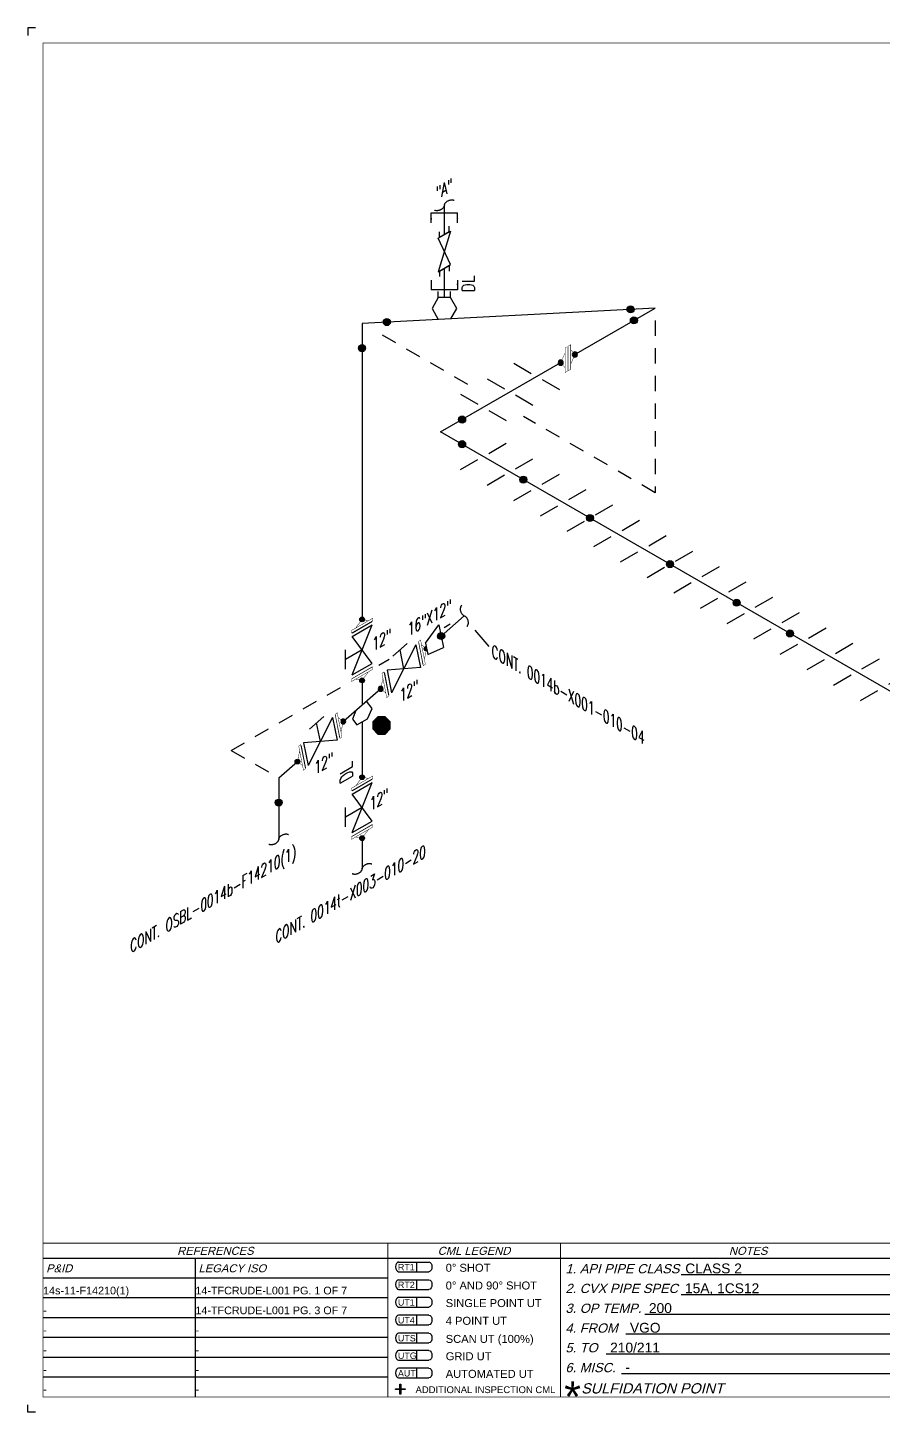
# Model space of a CAD drawing. Header units: inches. Extents: x 0.1 to 17.4, y 0.1 to 11.4.
# Drawn here: x 0.12 to 7.07, y 0.12 to 11.37 of the extents above; entities that cross this region are included whole.
import ezdxf
from ezdxf.enums import TextEntityAlignment as Align

# ---------------------------------------------------------------- set-up
doc = ezdxf.new("R2010")
doc.units = ezdxf.units.IN
doc.header["$MEASUREMENT"] = 0
doc.linetypes.add('HIDDEN2', pattern=[0.1875, 0.125, -0.0625])
for name, color, linetype in [('3', 1, 'Continuous'), ('BORDER', 3, 'Continuous'), ('BORDERTEXT', 7, 'Continuous'), ('COMP', 1, 'Continuous'), ('Continuation', 7, 'Continuous'), ('DL', 20, 'Continuous'), ('FITTINGS', 4, 'Continuous'), ('PART_PCML', 7, 'Continuous'), ('PIPE-ANNO', 150, 'HIDDEN2'), ('TEXT', 7, 'Continuous'), ('UNAS.PIPE', 251, 'Continuous'), ('WELD POINTS', 41, 'Continuous'), ('Welds', 7, 'Continuous')]:
    doc.layers.add(name, color=color, linetype=linetype)
doc.layers.add('PIPE', color=7, linetype='Continuous', lineweight=30)
doc.styles.add('FEASStandard', font='arial.ttf')
doc.styles.add('ISO00', font='romand.shx', dxfattribs={"width": 0.85, "height": 0.05})
doc.styles.add('ISO30', font='simplex.shx', dxfattribs={"width": 0.85, "oblique": 30, "height": 0.075})
doc.styles.add('PART_Standard', font='romans', dxfattribs={"width": 0.8, "height": 0.09})
doc.styles.add('Richmond', font='arial.ttf')
doc.styles.add('SIMPLEX', font='ROMANS')
doc.dimstyles.new('Richmond', dxfattribs={"dimtxt": 0.18, "dimasz": 0.18, "dimexe": 0.18, "dimexo": 0.0625, "dimgap": 0.09, "dimtad": 0, "dimtih": 1, "dimtoh": 1, "dimdec": 4, "dimzin": 0, "dimdsep": 46, "dimtxsty": 'Richmond', "dimcen": 0.09, "dimadec": 0, "dimazin": 0, "dimtfac": 1, "dimtdec": 4, "dimtofl": 0, "dimtmove": 0, "dimatfit": 3, "dimfxl": 1, "dimtolj": 1, "dimtzin": 0, "dimarcsym": 0})

# ---------------------------------------------------------------- blocks, each defined once
blk = doc.blocks.new('Border')
h = blk.add_hatch(color=256)
h.dxf.hatch_style = 1
h.paths.add_polyline_path([(3.147, 0.317), (3.11, 0.317), (3.11, 0.31), (3.147, 0.31), (3.147, 0.273), (3.154, 0.273), (3.154, 0.31), (3.191, 0.31), (3.191, 0.317), (3.154, 0.317), (3.154, 0.354), (3.147, 0.354)])
blk.add_line((5.432, 1.244), (7.435, 1.244))
for points in [[(5.43, 1.083), (7.435, 1.083)], [(5.136, 0.922), (7.435, 0.922)], [(4.982, 0.762), (7.435, 0.762)], [(4.822, 0.601), (7.435, 0.601)], [(3.147, 0.317), (3.147, 0.354), (3.154, 0.354), (3.154, 0.317)], [(4.947, 0.44), (7.435, 0.44)], [(3.147, 0.31), (3.11, 0.31), (3.11, 0.317), (3.147, 0.317)], [(3.154, 0.31), (3.154, 0.273), (3.147, 0.273), (3.147, 0.31)], [(3.154, 0.317), (3.191, 0.317), (3.191, 0.31), (3.154, 0.31)]]:
    blk.add_lwpolyline(points)
at = {"layer": 'BORDER'}
for p, q in [((7.5, 1.375), (0.25, 1.375)), ((1.487, 0.25), (1.487, 1.375)), ((1.487, 1.214), (0.25, 1.214)), ((3.048, 1.214), (1.487, 1.214)), ((1.487, 1.054), (0.25, 1.054)), ((3.048, 1.054), (1.487, 1.054)), ((1.487, 0.893), (0.25, 0.893)), ((3.048, 0.893), (1.487, 0.893)), ((1.487, 0.732), (0.25, 0.732)), ((3.048, 0.732), (1.487, 0.732)), ((1.487, 0.571), (0.25, 0.571)), ((3.048, 0.571), (1.487, 0.571)), ((1.487, 0.411), (0.25, 0.411)), ((3.048, 0.411), (1.487, 0.411))]:
    blk.add_line(p, q, dxfattribs=at)
at = {"layer": 'BORDER', "const_width": 0.005}
blk.add_lwpolyline([(0.25, 0.25), (17.25, 0.25), (17.25, 11.25), (0.25, 11.25)], close=True, dxfattribs=at)
at = {"layer": 'BORDER', "const_width": 0.00833}
for points in [[(17.25, 1.5), (0.25, 1.5)], [(3.048, 0.25), (3.048, 1.5)], [(4.45, 0.25), (4.45, 1.5)]]:
    blk.add_lwpolyline(points, dxfattribs=at)
at = {"layer": 'BORDERTEXT', "color": 7, "linetype": 'Continuous'}
for p, q in [((3.137, 1.346), (3.383, 1.346)), ((3.137, 1.267), (3.383, 1.267)), ((3.137, 1.202), (3.383, 1.202)), ((3.137, 1.123), (3.383, 1.123))]:
    blk.add_line(p, q, dxfattribs=at)
at = {"layer": 'BORDERTEXT'}
for p, q in [((3.283, 1.346), (3.283, 1.267)), ((3.283, 1.202), (3.283, 1.123)), ((3.283, 1.059), (3.283, 0.98)), ((3.283, 1.059), (3.283, 0.98)), ((3.283, 0.915), (3.283, 0.836)), ((3.283, 0.915), (3.283, 0.836)), ((3.283, 0.768), (3.283, 0.689)), ((3.283, 0.768), (3.283, 0.689)), ((3.283, 0.626), (3.283, 0.548)), ((3.283, 0.626), (3.283, 0.548)), ((3.283, 0.483), (3.283, 0.405)), ((3.283, 0.483), (3.283, 0.405))]:
    blk.add_line(p, q, dxfattribs=at)
at = {"layer": 'BORDERTEXT', "color": 7}
for p, q in [((3.383, 1.059), (3.137, 1.059)), ((3.137, 0.98), (3.383, 0.98)), ((3.383, 0.915), (3.137, 0.915)), ((3.137, 0.836), (3.383, 0.836)), ((3.383, 0.768), (3.137, 0.768)), ((3.137, 0.689), (3.383, 0.689)), ((3.383, 0.626), (3.137, 0.626)), ((3.137, 0.548), (3.383, 0.548)), ((3.383, 0.483), (3.137, 0.483)), ((3.137, 0.405), (3.383, 0.405))]:
    blk.add_line(p, q, dxfattribs=at)
at = {"layer": 'BORDERTEXT'}
for centre in [(3.137, 1.307), (3.137, 1.163), (3.137, 1.02), (3.137, 0.876), (3.137, 0.729), (3.137, 0.587), (3.137, 0.444)]:
    blk.add_ellipse(centre, major_axis=(0, -0.0394), ratio=0.624439, start_param=3.141593, end_param=6.283185, dxfattribs=at)
at = {"layer": 'BORDERTEXT', "extrusion": (0, 0, -1)}
for centre in [(3.383, 1.307), (3.383, 1.163), (3.383, 1.02), (3.383, 0.876), (3.383, 0.729), (3.383, 0.587), (3.383, 0.444)]:
    blk.add_ellipse(centre, major_axis=(0, -0.0394), ratio=0.624439, start_param=3.141593, end_param=6.283185, dxfattribs=at)
at = {"layer": 'BORDERTEXT', "style": 'FEASStandard', "oblique": 15}
for s, p in [('REFERENCES', (1.649, 1.437)), ('CML LEGEND', (3.749, 1.437)), ('NOTES', (5.975, 1.437))]:
    blk.add_text(s, height=0.065, dxfattribs=at).set_placement(p, align=Align.MIDDLE)
for s, p in [('P&ID', (0.275, 1.295)), ('LEGACY ISO', (1.512, 1.295))]:
    blk.add_text(s, height=0.065, dxfattribs=at).set_placement(p, align=Align.MIDDLE_LEFT)
at = {"layer": 'BORDERTEXT', "style": 'FEASStandard'}
for s, height, p in [('RT1', 0.0518, (3.131, 1.279)), ('0%%D SHOT', 0.0648, (3.519, 1.267)), ('RT2', 0.0518, (3.131, 1.135)), ('0%%D AND 90%%D SHOT', 0.0648, (3.519, 1.123)), ('UT1', 0.0518, (3.131, 0.992)), ('SINGLE POINT UT', 0.0648, (3.519, 0.98)), ('4 POINT UT', 0.0648, (3.519, 0.836)), ('UT4', 0.0518, (3.131, 0.847)), ('UTS', 0.0518, (3.131, 0.701)), ('SCAN UT (100%%%)', 0.0648, (3.519, 0.689)), ('UTG', 0.0518, (3.131, 0.559)), ('GRID UT', 0.0648, (3.519, 0.548)), ('AUT', 0.0518, (3.131, 0.416)), ('AUTOMATED UT', 0.0648, (3.519, 0.405)), ('ADDITIONAL INSPECTION CML', 0.055, (3.274, 0.281))]:
    blk.add_text(s, height=height, dxfattribs=at).set_placement(p)
at = {"layer": 'BORDERTEXT', "style": 'FEASStandard', "oblique": 15}
for s, height, p in [('1. API PIPE CLASS', 0.075, (4.491, 1.254)), ('2. CVX PIPE SPEC', 0.075, (4.491, 1.094)), ('3. OP TEMP.', 0.075, (4.491, 0.933)), ('4. FROM ', 0.075, (4.491, 0.772)), ('5. TO ', 0.075, (4.491, 0.612)), ('6. MISC. ', 0.075, (4.491, 0.451)), ('SULFIDATION POINT', 0.08333, (4.619, 0.278))]:
    blk.add_text(s, height=height, dxfattribs=at).set_placement(p)
at = {"layer": 'BORDERTEXT', "insert": (4.481, 0.378), "char_height": 0.25, "attachment_point": 1, "style": 'FEASStandard'}
blk.add_mtext('*', dxfattribs=at)
blk = doc.blocks.new('BORDER TEXT')
at = {"layer": 'BORDERTEXT'}
for tag, p, height, style in [('API_PIPE_CLASS', (5.464, 1.254), 0.08, 'Richmond'), ('MATERIAL1', (12.263, 1.211), 0.08, 'Richmond'), ('P&ID_#1', (0.25, 1.083), 0.0625, 'FEASStandard'), ('LINE_#1', (1.487, 1.083), 0.0625, 'FEASStandard'), ('CVX_PIPE_SPEC', (5.462, 1.093), 0.08, 'Richmond'), ('OP_TEMP', (5.169, 0.932), 0.08, 'Richmond'), ('MATERIAL2', (12.263, 1.04), 0.08, 'Richmond'), ('P&ID_#2', (0.25, 0.922), 0.0625, 'FEASStandard'), ('LINE_#2', (1.487, 0.922), 0.0625, 'FEASStandard'), ('MATERIAL3', (12.263, 0.868), 0.08, 'Richmond'), ('P&ID_#3', (0.25, 0.762), 0.0625, 'FEASStandard'), ('LINE_#3', (1.487, 0.762), 0.0625, 'FEASStandard'), ('FROM', (5.015, 0.772), 0.08, 'Richmond'), ('TO', (4.854, 0.611), 0.08, 'Richmond'), ('MATERIAL4', (12.263, 0.696), 0.08, 'Richmond'), ('P&ID_#4', (0.25, 0.601), 0.0625, 'FEASStandard'), ('LINE_#4', (1.487, 0.601), 0.0625, 'FEASStandard'), ('MATERIAL5', (12.263, 0.525), 0.08, 'Richmond'), ('P&ID_#5', (0.25, 0.44), 0.0625, 'FEASStandard'), ('LINE_#5', (1.487, 0.44), 0.0625, 'FEASStandard'), ('MISC', (4.979, 0.451), 0.08, 'Richmond'), ('INSULATION', (12.928, 0.414), 0.0625, 'FEASStandard'), ('P&ID_#6', (0.25, 0.28), 0.0625, 'FEASStandard'), ('LINE_#6', (1.487, 0.28), 0.0625, 'FEASStandard'), ('PWHT', (12.928, 0.281), 0.0625, 'FEASStandard')]:
    blk.add_attdef(tag, p, '', height=height, dxfattribs=dict(at, style=style))
at = {"layer": 'BORDERTEXT', "style": 'FEASStandard'}
for tag, p in [('DR.BY', (11.075, 0.562)), ('DR.BY_DATE', (11.95, 0.562)), ('CHK_BY', (11.075, 0.354)), ('CHK._BY_DATE', (11.95, 0.354))]:
    blk.add_attdef(tag, text='', height=0.1, dxfattribs=at).set_placement(p, align=Align.MIDDLE_CENTER)
at = {"layer": 'BORDERTEXT', "style": 'PART_Standard', "width": 0.8}
for tag, p in [('PLANT_NUMBER', (13.938, 0.384)), ('SYSTEM_NUMBER', (14.812, 0.384)), ('CIRCUIT_NUMBER', (15.688, 0.384)), ('SHEET_NUMBER', (16.5, 0.384)), ('REVISION', (17.062, 0.384))]:
    blk.add_attdef(tag, text='', height=0.15, dxfattribs=at).set_placement(p, align=Align.MIDDLE_CENTER)
blk = doc.blocks.new('4_SUPPORT_I-BEAM_30')
at = {"color": 0, "linetype": 'ByBlock', "lineweight": -2}
for p, q in [((-0.044, 0.025), (-0.186, 0.107)), ((0.186, -0.107), (0.044, -0.025))]:
    blk.add_line(p, q, dxfattribs=at)
blk = doc.blocks.new('2_WELD_SINGLE_00')
at = {"linetype": 'ByBlock', "lineweight": -2}
h = blk.add_hatch(color=0, dxfattribs=at)
edge = h.paths.add_edge_path()
edge.add_arc((0, 0), 0.0286, 0, 360)
at = {"color": 0, "linetype": 'ByBlock', "lineweight": -2}
blk.add_circle((0, 0), 0.0286, dxfattribs=at)
blk = doc.blocks.new('*U107')
at = {"layer": 'WELD POINTS'}
for p, rotation in [((0.174, 0.1), 209.999999999998), ((0.174, -0.1), 60.00000000002191)]:
    blk.add_blockref('2_WELD_SINGLE_00', p, dxfattribs=dict(at, rotation=rotation))
blk = doc.blocks.new('AM9A04')
at = {"linetype": 'Continuous', "const_width": 0.01}
blk.add_lwpolyline([(0, -0.289), (0, 0.289), (-0.05, 0.318), (-0.05, -0.26)], close=True, dxfattribs=at)
at = {"const_width": 0.01}
blk.add_lwpolyline([(-0.05, -0.144), (-0.15, 0.087), (-0.05, 0.202)], dxfattribs=at)
blk = doc.blocks.new('A09')
at = {"layer": 'Welds'}
h = blk.add_hatch(color=256, dxfattribs=at)
h.dxf.hatch_style = 1
h.paths.add_polyline_path([(-0.03, 0, 1), (0.03, 0, 1)])
blk.add_circle((0, 0), 0.03, dxfattribs=at)
blk = doc.blocks.new('*U99')
blk.add_wipeout([(-0.023, 0.113), (-0.023, 0.073), (-0.058, 0.033), (-0.023, -0.047), (-0.023, -0.087), (0.022, -0.113), (0.022, -0.073), (0.057, -0.033), (0.022, 0.047), (0.022, 0.087)])
at = {"linetype": 'Continuous', "const_width": 0.003}
blk.add_lwpolyline([(0.005, -0.103), (0.022, -0.113), (0.022, 0.087), (0.005, 0.097)], close=True, dxfattribs=at)
at = {"const_width": 0.003}
blk.add_lwpolyline([(0.022, 0.047), (0.057, -0.033), (0.022, -0.073)], dxfattribs=at)
at = {"xscale": 0.3466300616258731, "yscale": 0.3466300616258731, "zscale": 0.3466300616258731}
blk.add_blockref('AM9A04', (-0.006, 0.003), dxfattribs=at)
at = {"layer": 'Welds', "xscale": 0.7, "yscale": 0.7, "zscale": 0.7}
for p in [(-0.058, 0.033), (0.057, -0.033)]:
    blk.add_blockref('A09', p, dxfattribs=at)
blk = doc.blocks.new('1_BREAK-PIPE_PIPE_00')
at = {"color": 0, "linetype": 'ByBlock', "lineweight": -2}
for centre, major_axis in [((0.03, -0.092), (0, 0.101)), ((-0.03, 0.092), (0, -0.101))]:
    blk.add_ellipse(centre, major_axis=major_axis, ratio=0.711978, start_param=0.427466, end_param=3.141593, dxfattribs=at)
blk = doc.blocks.new('1_Tilde_30')
at = {"layer": 'PIPE-ANNO', "xscale": -0.5000000000000001, "yscale": 0.5000000000000001, "zscale": 0.5000000000000001, "rotation": 114.4010914305396}
blk.add_blockref('1_BREAK-PIPE_PIPE_00', (0, 0), dxfattribs=at)
blk = doc.blocks.new('1_Cont_30')
at = {"layer": 'Continuation', "style": 'PART_Standard', "oblique": 30, "width": 0.8}
blk.add_attdef('CONT', (0, 0), '', height=0.09, rotation=30, dxfattribs=at)
blk = doc.blocks.new('DL_Vert_00')
at = {"layer": 'DL', "style": 'ISO00', "width": 0.85}
blk.add_text('DL', height=0.1, rotation=90, dxfattribs=at).set_placement((0, 0))
blk = doc.blocks.new('*U108')
at = {"layer": 'WELD POINTS'}
for p, rotation in [((-0.201, -0.011), 3.004491598855684), ((-0.174, -0.1), 299.9999999999734)]:
    blk.add_blockref('2_WELD_SINGLE_00', p, dxfattribs=dict(at, rotation=rotation))
blk = doc.blocks.new('*U109')
at = {"layer": 'WELD POINTS'}
for p, rotation in [((0.201, 0.011), 93.00449159888298), ((0, -0.201), 89.99999999999993)]:
    blk.add_blockref('2_WELD_SINGLE_00', p, dxfattribs=dict(at, rotation=rotation))
blk = doc.blocks.new('2_SOCKET_SINGLE_30')
at = {"color": 0, "linetype": 'ByBlock', "lineweight": -2}
for p, q in [((0, 0.063), (0.054, 0.094)), ((0, 0.063), (0, -0.063)), ((0, -0.063), (0.054, -0.031))]:
    blk.add_line(p, q, dxfattribs=at)
blk = doc.blocks.new('*U110')
blk.add_wipeout([(0.051, -0.107), (-0.051, -0.166), (0, 0), (-0.051, 0.107), (0.051, 0.166), (0, 0)]).dxf.layer = 'FITTINGS'
at = {"layer": 'FITTINGS'}
blk.add_lwpolyline([(0.051, -0.107), (-0.051, 0.107), (0.051, 0.166), (-0.051, -0.166)], close=True, dxfattribs=at)
at = {"layer": 'FITTINGS', "xscale": -0.7320126629850954, "yscale": 0.7320126629850954, "zscale": 0.7320126629850954}
for p, rotation in [((0, 0.136), 300.0000000000001), ((0, -0.136), 120)]:
    blk.add_blockref('2_SOCKET_SINGLE_30', p, dxfattribs=dict(at, rotation=rotation))
blk = doc.blocks.new('2_SOCKET_SINGLE_00')
at = {"color": 0, "linetype": 'ByBlock', "lineweight": -2}
for p, q in [((0, -0.125), (0, 0.125)), ((0, 0.125), (0.125, 0.125)), ((0, -0.125), (0.125, -0.125))]:
    blk.add_line(p, q, dxfattribs=at)
blk = doc.blocks.new('3_VALVE_FLANGE_GATE_30')
at = {"color": 0, "linetype": 'ByBlock', "lineweight": -2}
blk.add_wipeout([(-0.162, -0.187), (-0.135, -0.172), (0, 0), (0.135, -0.016), (0.162, 0), (0.162, 0.187), (0.135, 0.172), (0, 0), (-0.135, 0.016), (-0.162, 0)], dxfattribs=at)
for p, q in [((0.135, 0.172), (-0.135, -0.172)), ((0.068, 0.195), (-0.068, 0.117)), ((0, 0), (0, 0.156)), ((0.135, 0.172), (0.135, -0.016)), ((0.162, 0.187), (0.162, 0)), ((-0.162, 0), (-0.162, -0.187)), ((-0.135, 0.016), (-0.135, -0.172)), ((0.135, -0.016), (-0.135, 0.016))]:
    blk.add_line(p, q, dxfattribs=at)
blk = doc.blocks.new('1_Text_30')
at = {"layer": 'TEXT', "style": 'PART_Standard', "oblique": 30, "width": 0.8}
blk.add_attdef('TEXT', (0, 0), '', height=0.09, rotation=30, dxfattribs=at)
blk = doc.blocks.new('DL_Vert_330')
at = {"layer": 'DL', "style": 'ISO30', "oblique": 330, "width": 0.85}
blk.add_text('DL', height=0.1, rotation=90, dxfattribs=at).set_placement((0, 0))
blk = doc.blocks.new('2_REDUCER_THREAD_CONCENTRIC_30')
at = {"color": 0, "linetype": 'ByBlock', "lineweight": -2}
blk.add_wipeout([(0.068, 0.086), (-0.068, 0.055), (-0.068, -0.133), (0.068, -0.008)], dxfattribs=at)
for p, q in [((0.068, 0.086), (-0.068, 0.055)), ((-0.068, -0.133), (-0.068, 0.055)), ((0.068, -0.008), (0.068, 0.086)), ((0.068, -0.008), (-0.068, -0.133))]:
    blk.add_line(p, q, dxfattribs=at)
blk = doc.blocks.new('*U95')
blk.add_wipeout([(0.052, -0.03), (0.017, -0.07), (0.017, -0.11), (0, -0.1), (0, 0.1), (0.017, 0.09), (0.017, 0.05)]).dxf.layer = 'COMP'
at = {"layer": '3', "xscale": 0.65, "yscale": 0.65, "zscale": 0.65}
blk.add_blockref('A09', (0.052, -0.03), dxfattribs=at)
at = {"layer": 'COMP', "xscale": 0.3466300616258731, "yscale": 0.3466300616258731, "zscale": 0.3466300616258731, "rotation": 180}
blk.add_blockref('AM9A04', (0, 0), dxfattribs=at)
blk = doc.blocks.new('1_Tilde_00')
at = {"layer": 'PIPE-ANNO', "xscale": -0.5000000000000001, "yscale": 0.5, "zscale": 0.5}
blk.add_blockref('1_BREAK-PIPE_PIPE_00', (0, 0), dxfattribs=at)
blk = doc.blocks.new('1_Cont_330')
at = {"layer": 'Continuation', "style": 'PART_Standard', "oblique": 330, "width": 0.8}
blk.add_attdef('CONT.', (0, 0), '', height=0.09, rotation=330, dxfattribs=at)
blk = doc.blocks.new('PART_PCML')
blk.add_hatch(color=0).paths.add_polyline_path([(-0.07, -0.029), (-0.029, -0.07), (0.029, -0.07), (0.07, -0.029), (0.07, 0.029), (0.029, 0.07), (-0.029, 0.07), (-0.07, 0.029)])
at = {"color": 7, "const_width": 0.009}
blk.add_lwpolyline([(-0.07, 0.029), (-0.029, 0.07), (0.029, 0.07), (0.07, 0.029), (0.07, -0.029), (0.029, -0.07), (-0.029, -0.07), (-0.07, -0.029), (-0.07, 0.029), (-0.029, 0.07)], dxfattribs=at)
at = {"color": 18, "true_color": 0x000000}
blk.add_lwpolyline([(-0.029, 0.07), (-0.07, 0.029), (-0.07, -0.029), (-0.029, -0.07), (0.029, -0.07), (0.07, -0.029), (0.07, 0.029), (0.029, 0.07)], close=True, dxfattribs=at)
at = {"color": 7, "true_color": 0xffffff, "style": 'SIMPLEX', "width": 0.8, "flags": 1}
for tag, p in [('CIRCUIT', (-0.094, 0.089)), ('DM', (-0.053, -0.133)), ('TYPE', (-0.075, -0.204))]:
    blk.add_attdef(tag, p, '', height=0.0586, dxfattribs=at)
at = {"color": 7, "true_color": 0xffffff, "style": 'SIMPLEX', "width": 0.8}
blk.add_attdef('DMDISP', text='', height=0.0586, dxfattribs=at).set_placement((0, 0), align=Align.MIDDLE_CENTER)
blk = doc.blocks.new('*U124')
at = {"layer": 'DL', "color": 20, "linetype": 'ByBlock', "ltscale": 0.8}
blk.add_line((0.106, 0.0625), (-0.106, 0.0625), dxfattribs=at)
at = {"layer": 'DL', "color": 20, "linetype": 'ByBlock', "ltscale": 0.7}
for points in [[(-0.106, 0.1425), (-0.106, 0.0625)], [(0.106, 0.1425), (0.106, 0.0625)]]:
    blk.add_leader(points, dimstyle='Richmond', override={"dimasz": 0.04, "dimgap": 0.09, "dimtad": 0}, dxfattribs=at)
blk = doc.blocks.new('*U125')
at = {"layer": 'DL', "color": 20, "linetype": 'ByBlock', "ltscale": 0.8}
blk.add_line((-0.106, -0.0625), (0.106, -0.0625), dxfattribs=at)
at = {"layer": 'DL', "color": 20, "linetype": 'ByBlock', "ltscale": 0.7}
for points in [[(-0.106, -0.1425), (-0.106, -0.0625)], [(0.106, -0.1425), (0.106, -0.0625)]]:
    blk.add_leader(points, dimstyle='Richmond', override={"dimasz": 0.04, "dimgap": 0.09, "dimtad": 0}, dxfattribs=at)

msp = doc.modelspace()

# ---------------------------------------------------------------- linework, layer by layer
for p, q in [((0.125, 11.375), (0.125, 11.312)), ((0.187, 11.375), (0.125, 11.375)), ((0.125, 0.125), (0.125, 0.187)), ((0.187, 0.125), (0.125, 0.125))]:
    msp.add_line(p, q)
at = {"layer": 'FITTINGS', "linetype": 'Continuous'}
for p, q in [((3.458, 9.182), (3.408, 9.094)), ((3.559, 9.182), (3.458, 9.182)), ((3.609, 9.094), (3.559, 9.182)), ((3.408, 9.094), (3.459, 9.005)), ((3.56, 9.01), (3.609, 9.094))]:
    msp.add_line(p, q, dxfattribs=at)
at = {"layer": 'FITTINGS', "linetype": 'ByBlock'}
for p, q in [((2.922, 5.844), (2.877, 5.904)), ((2.788, 5.826), (2.763, 5.756)), ((2.763, 5.756), (2.797, 5.71)), ((2.797, 5.71), (2.883, 5.76)), ((2.883, 5.76), (2.922, 5.844))]:
    msp.add_line(p, q, dxfattribs=at)
at = {"layer": 'PIPE'}
for p, q in [((3.508, 9.182), (3.508, 9.932)), ((5.221, 9.097), (2.84, 8.972)), ((3.478, 8.091), (5.221, 9.097)), ((2.84, 8.972), (2.84, 5.871)), ((12.355, 2.966), (3.478, 8.091)), ((2.84, 5.735), (2.84, 5.038))]:
    msp.add_line(p, q, dxfattribs=at)
at = {"layer": 'PIPE-ANNO'}
for p, q in [((3.699, 8.476), (2.926, 8.922)), ((5.221, 8.997), (5.221, 7.597)), ((5.221, 7.597), (4.15, 8.216)), ((1.777, 5.503), (2.122, 5.304))]:
    msp.add_line(p, q, dxfattribs=at)
at = {"layer": 'UNAS.PIPE'}
for p, q in [((3.872, 6.348), (3.758, 6.481)), ((2.163, 5.28), (2.36, 5.452)), ((2.163, 5.28), (2.163, 4.78)), ((2.84, 4.79), (2.84, 4.54))]:
    msp.add_line(p, q, dxfattribs=at)

# ---------------------------------------------------------------- block references
for name, p in [('1_Tilde_30', (3.508, 9.932)), ('DL_Vert_00', (3.753, 9.224))]:
    msp.add_blockref(name, p)
at = {"layer": 'BORDER'}
msp.add_blockref('Border', (0, 0), dxfattribs=at)
at = {"layer": 'BORDERTEXT'}
ref = msp.add_blockref('BORDER TEXT', (0, 0), dxfattribs=at)
ref.add_attrib('MISC', '-', (4.979, 0.451), dxfattribs={"height": 0.08, "style": 'Richmond'})
ref.add_attrib('TO', '210/211', (4.854, 0.611), dxfattribs={"height": 0.08, "style": 'Richmond'})
ref.add_attrib('FROM', 'VGO', (5.015, 0.772), dxfattribs={"height": 0.08, "style": 'Richmond'})
ref.add_attrib('OP_TEMP', '200', (5.169, 0.932), dxfattribs={"height": 0.08, "style": 'Richmond'})
ref.add_attrib('CVX_PIPE_SPEC', '15A, 1CS12', (5.462, 1.093), dxfattribs={"height": 0.08, "style": 'Richmond'})
ref.add_attrib('API_PIPE_CLASS', 'CLASS 2', (5.464, 1.254), dxfattribs={"height": 0.08, "style": 'Richmond'})
ref.add_attrib('LINE_#6', '-', (1.487, 0.28), dxfattribs={"height": 0.0625, "style": 'FEASStandard'})
ref.add_attrib('LINE_#5', '-', (1.487, 0.44), dxfattribs={"height": 0.0625, "style": 'FEASStandard'})
ref.add_attrib('LINE_#4', '-', (1.487, 0.601), dxfattribs={"height": 0.0625, "style": 'FEASStandard'})
ref.add_attrib('LINE_#3', '-', (1.487, 0.762), dxfattribs={"height": 0.0625, "style": 'FEASStandard'})
ref.add_attrib('LINE_#2', '14-TFCRUDE-L001 PG. 3 OF 7', (1.487, 0.922), dxfattribs={"height": 0.0625, "style": 'FEASStandard'})
ref.add_attrib('LINE_#1', '14-TFCRUDE-L001 PG. 1 OF 7', (1.487, 1.083), dxfattribs={"height": 0.0625, "style": 'FEASStandard'})
ref.add_attrib('P&ID_#6', '-', (0.25, 0.28), dxfattribs={"height": 0.0625, "style": 'FEASStandard'})
ref.add_attrib('P&ID_#5', '-', (0.25, 0.44), dxfattribs={"height": 0.0625, "style": 'FEASStandard'})
ref.add_attrib('P&ID_#4', '-', (0.25, 0.601), dxfattribs={"height": 0.0625, "style": 'FEASStandard'})
ref.add_attrib('P&ID_#3', '-', (0.25, 0.762), dxfattribs={"height": 0.0625, "style": 'FEASStandard'})
ref.add_attrib('P&ID_#2', '-', (0.25, 0.922), dxfattribs={"height": 0.0625, "style": 'FEASStandard'})
ref.add_attrib('P&ID_#1', '14s-11-F14210(1)', (0.25, 1.083), dxfattribs={"height": 0.0625, "style": 'FEASStandard'})
at = {"layer": 'Continuation'}
for name, p, values in [('1_Cont_30', (3.439, 9.974), {'CONT': '"A"'}), ('1_Cont_330', (3.892, 6.263), {'CONT.': 'CONT. 0014b-X001-010-04'}), ('1_Cont_30', (0.958, 3.855), {'CONT': 'CONT. OSBL-0014b-F14210(1)'}), ('1_Cont_30', (2.136, 3.931), {'CONT': 'CONT. 0014t-X003-010-20'})]:
    msp.add_blockref(name, p, dxfattribs=at).add_auto_attribs(values)
at = {"layer": 'FITTINGS', "xscale": 0.3958608994720295, "yscale": 0.3958608994720295, "zscale": 0.3958608994720295, "rotation": 89.99999999999953}
msp.add_blockref('2_SOCKET_SINGLE_00', (3.508, 9.182), dxfattribs=at)
at = {"layer": 'FITTINGS', "rotation": 180}
for p in [(4.257, 8.541), (4.041, 8.416), (3.824, 8.291)]:
    msp.add_blockref('4_SUPPORT_I-BEAM_30', p, dxfattribs=at)
at = {"layer": 'FITTINGS', "xscale": -1}
for p in [(3.824, 7.891), (4.041, 7.766), (4.257, 7.641), (4.474, 7.516), (4.69, 7.391), (4.907, 7.266), (5.123, 7.141), (5.34, 7.016), (5.556, 6.891), (5.773, 6.766), (5.989, 6.641), (6.206, 6.516), (6.422, 6.391), (6.639, 6.266), (6.855, 6.141), (7.072, 6.016)]:
    msp.add_blockref('4_SUPPORT_I-BEAM_30', p, dxfattribs=at)
at = {"layer": 'PART_PCML', "color": 13}
msp.add_blockref('PART_PCML', (2.998, 5.706), dxfattribs=at).add_auto_attribs({'DMDISP': '85A'})
at = {"layer": 'PIPE-ANNO', "rotation": 11.13371954402398}
msp.add_blockref('1_Tilde_00', (3.67, 6.596), dxfattribs=at)
at = {"layer": 'PIPE-ANNO'}
for p in [(2.163, 4.78), (2.84, 4.54)]:
    msp.add_blockref('1_Tilde_30', p, dxfattribs=at)
at = {"layer": 'UNAS.PIPE'}
msp.add_blockref('1_Text_30', (2.903, 5.009), dxfattribs=at).add_auto_attribs({'TEXT': '12"'})
msp.add_blockref('2_WELD_SINGLE_00', (2.163, 5.079), dxfattribs=at)
at = {"layer": 'WELD POINTS'}
for name, p in [('*U108', (5.221, 9.097)), ('*U109', (2.84, 8.972)), ('*U107', (3.478, 8.091)), ('2_WELD_SINGLE_00', (4.149, 7.703)), ('2_WELD_SINGLE_00', (4.69, 7.391)), ('2_WELD_SINGLE_00', (5.34, 7.016)), ('2_WELD_SINGLE_00', (5.881, 6.703)), ('2_WELD_SINGLE_00', (6.314, 6.453))]:
    msp.add_blockref(name, p, dxfattribs=at)

# ---------------------------------------------------------------- next in the draw order: block references
at = {"layer": 'COMP', "xscale": -1}
msp.add_blockref('*U99', (4.51, 8.686), dxfattribs=at)
at = {"layer": 'FITTINGS', "yscale": -1, "rotation": 299.9999999999999}
msp.add_blockref('3_VALVE_FLANGE_GATE_30', (2.84, 6.319), dxfattribs=at)
at = {"layer": 'FITTINGS', "rotation": 11.13371954402398}
msp.add_blockref('3_VALVE_FLANGE_GATE_30', (2.501, 5.575), dxfattribs=at)
at = {"layer": 'PIPE'}
msp.add_blockref('*U110', (3.508, 9.557), dxfattribs=at)

# ---------------------------------------------------------------- next in the draw order: block references
at = {"layer": 'COMP', "ltscale": 0.65, "xscale": -1, "rotation": 191.133719544024}
msp.add_blockref('*U95', (2.642, 5.698), dxfattribs=at)
at = {"layer": 'DL'}
for name, p in [('*U125', (3.508, 9.932)), ('*U124', (3.508, 9.182))]:
    msp.add_blockref(name, p, dxfattribs=at)
at = {"layer": 'UNAS.PIPE'}
for p in [(2.926, 6.307), (2.455, 5.303)]:
    msp.add_blockref('1_Text_30', p, dxfattribs=at).add_auto_attribs({'TEXT': '12"'})
msp.add_blockref('DL_Vert_330', (2.762, 5.28), dxfattribs=at)

# ---------------------------------------------------------------- next in the draw order: wipeouts: each hides what was drawn before it
msp.add_wipeout([(2.315, 5.412), (2.356, 5.38), (2.364, 5.34), (2.379, 5.354), (2.341, 5.55), (2.326, 5.537), (2.333, 5.498)]).dxf.layer = 'UNAS.PIPE'

# ---------------------------------------------------------------- next in the draw order: hatches: boundary and pattern name
h = msp.add_hatch(color=256, dxfattribs=at)
h.dxf.hatch_style = 1
h.paths.add_polyline_path([(2.334, 5.412, 1), (2.295, 5.412, 1)])

# ---------------------------------------------------------------- next in the draw order: linework, layer by layer
msp.add_circle((2.315, 5.412), 0.0195, dxfattribs=at)

# ---------------------------------------------------------------- next in the draw order: block references
at = {"layer": 'COMP', "ltscale": 0.65, "rotation": 119.9999999999998}
msp.add_blockref('*U95', (2.84, 6.507), dxfattribs=at)
at = {"layer": 'FITTINGS', "xscale": -1, "rotation": 120}
msp.add_blockref('3_VALVE_FLANGE_GATE_30', (2.84, 5.038), dxfattribs=at)
at = {"layer": 'UNAS.PIPE', "rotation": 11.13371954402398}
msp.add_blockref('3_VALVE_FLANGE_GATE_30', (3.178, 6.166), dxfattribs=at)
at = {"layer": 'UNAS.PIPE', "xscale": -0.3466300616258731, "yscale": 0.3466300616258731, "zscale": 0.3466300616258731, "rotation": 191.133719544024}
msp.add_blockref('AM9A04', (2.36, 5.452), dxfattribs=at)

# ---------------------------------------------------------------- next in the draw order: block references
at = {"layer": 'COMP', "ltscale": 0.65, "xscale": -1, "rotation": 11.13371954402392}
msp.add_blockref('*U95', (3.036, 6.043), dxfattribs=at)
at = {"layer": 'COMP', "ltscale": 0.65, "rotation": 120.0000000000002}
msp.add_blockref('*U95', (2.84, 5.225), dxfattribs=at)
at = {"layer": 'TEXT'}
ref = msp.add_blockref('1_Text_30', (3.146, 5.891), dxfattribs=at)
ref.add_attrib('TEXT', '12"', (3.146, 5.891), dxfattribs={"layer": 'UNAS.PIPE', "height": 0.09, "rotation": 30, "style": 'PART_Standard', "oblique": 30, "width": 0.8})

# ---------------------------------------------------------------- next in the draw order: wipeouts: each hides what was drawn before it
for points, layer in [([(2.84, 4.79), (2.788, 4.8), (2.753, 4.78), (2.753, 4.8), (2.927, 4.9), (2.927, 4.88), (2.892, 4.86)], 'COMP'), ([(3.364, 6.329), (3.322, 6.361), (3.315, 6.401), (3.3, 6.387), (3.338, 6.191), (3.353, 6.204), (3.346, 6.244)], 'UNAS.PIPE')]:
    msp.add_wipeout(points).dxf.layer = layer

# ---------------------------------------------------------------- next in the draw order: hatches: boundary and pattern name
at = {"layer": 'UNAS.PIPE'}
h = msp.add_hatch(color=256, dxfattribs=at)
h.dxf.hatch_style = 1
h.paths.add_polyline_path([(3.384, 6.329, 1), (3.345, 6.329, 1)])
h = msp.add_hatch(color=256, dxfattribs=at)
h.dxf.hatch_style = 1
h.paths.add_polyline_path([(2.859, 4.79, 1), (2.82, 4.79, 1)])

# ---------------------------------------------------------------- next in the draw order: linework, layer by layer
for centre in [(3.364, 6.329), (2.84, 4.79)]:
    msp.add_circle(centre, 0.0195, dxfattribs=at)

# ---------------------------------------------------------------- next in the draw order: block references
at = {"layer": 'COMP', "ltscale": 0.65, "rotation": 299.9999999999998}
msp.add_blockref('*U95', (2.84, 6.132), dxfattribs=at)
at = {"layer": 'UNAS.PIPE', "yscale": 0.3466300616258731, "zscale": 0.3466300616258731}
for p, xscale, rotation in [((3.319, 6.289), -0.3466300616258731, 11.13371954402392), ((2.84, 4.85), 0.3466300616258731, 120.0000000000001)]:
    msp.add_blockref('AM9A04', p, dxfattribs=dict(at, xscale=xscale, rotation=rotation))

# ---------------------------------------------------------------- next in the draw order: linework, layer by layer
at = {"layer": 'PIPE'}
msp.add_line((2.991, 6.003), (2.688, 5.738), dxfattribs=at)
at = {"layer": 'PIPE-ANNO'}
for p, q in [((2.975, 6.195), (3.059, 6.243)), ((1.777, 5.503), (2.685, 6.027))]:
    msp.add_line(p, q, dxfattribs=at)

# ---------------------------------------------------------------- next in the draw order: block references
at = {"layer": 'UNAS.PIPE', "xscale": -1, "yscale": -1, "rotation": 11.13371954402392}
msp.add_blockref('2_REDUCER_THREAD_CONCENTRIC_30', (3.423, 6.38), dxfattribs=at)

# ---------------------------------------------------------------- next in the draw order: hatches: boundary and pattern name
at = {"layer": 'UNAS.PIPE', "linetype": 'ByBlock', "lineweight": -2}
h = msp.add_hatch(color=256, dxfattribs=at)
edge = h.paths.add_edge_path()
edge.add_arc((3.482, 6.432), 0.0286, 0, 360)

# ---------------------------------------------------------------- next in the draw order: linework, layer by layer
at = {"layer": 'PIPE-ANNO'}
msp.add_line((3.506, 6.501), (3.556, 6.53), dxfattribs=at)
at = {"layer": 'UNAS.PIPE'}
msp.add_line((3.482, 6.432), (3.67, 6.596), dxfattribs=at)
at = {"layer": 'UNAS.PIPE', "linetype": 'ByBlock', "lineweight": -2}
msp.add_circle((3.482, 6.432), 0.0286, dxfattribs=at)

# ---------------------------------------------------------------- next in the draw order: block references
at = {"layer": 'TEXT'}
ref = msp.add_blockref('1_Text_30', (3.212, 6.427), dxfattribs=at)
ref.add_attrib('TEXT', '16"X12"', (3.212, 6.427), dxfattribs={"layer": 'UNAS.PIPE', "height": 0.09, "rotation": 30, "style": 'PART_Standard', "oblique": 30, "width": 0.8})

doc.saveas('drawing.dxf')
